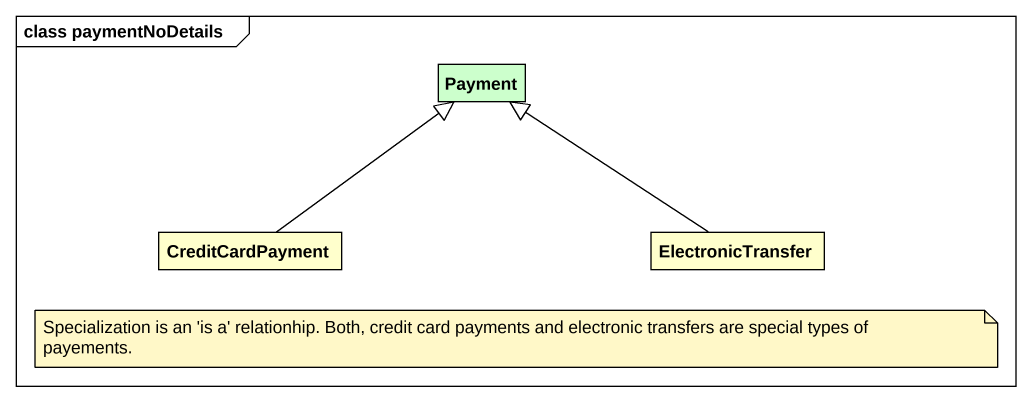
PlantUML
@startuml
mainframe class paymentNoDetails
hide circle
hide empty members
class Payment #CCFFCC
class CreditCardPayment #FFFFCC
class ElectronicTransfer #FFFFCC
CreditCardPayment -up-|> Payment
ElectronicTransfer -up-|> Payment
note as N1
  Specialization is an 'is a' relationhip. Both, credit card payments and electronic transfers are special types of payements.
end note
@enduml
